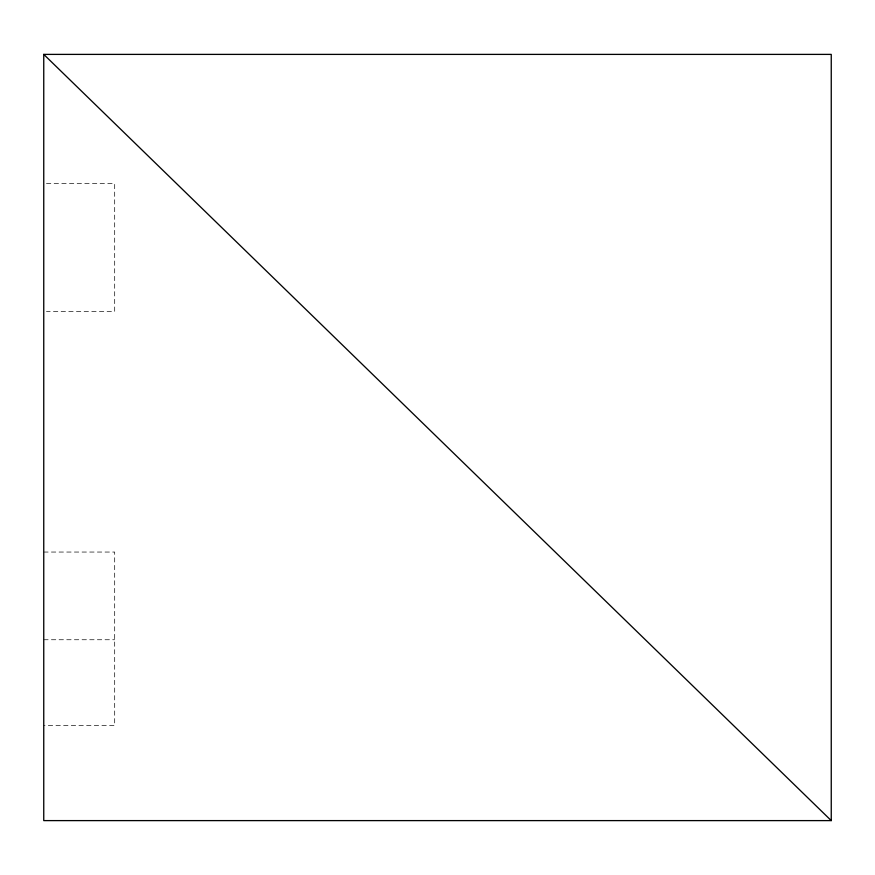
<?xml version="1.0" encoding="UTF-8"?>
<svg xmlns="http://www.w3.org/2000/svg" width="875" height="875" viewBox="0 0 875 875"><rect width="100%" height="100%" fill="white"/><g stroke="black" fill="none" stroke-linecap="round" stroke-linejoin="round"><path stroke-width="0.66" stroke-dasharray="4.38 3.28" d="M46.473 183.652L114.691 183.652L114.691 311.358L46.473 311.358M43.75 552.048L114.691 552.048L114.691 725.495L43.75 725.495M43.75 639.745L114.691 639.745"/><path stroke-width="1.31" d="M43.75 54.392L831.25 54.392L831.25 820.608L43.75 820.608L43.75 54.392L831.25 820.608"/></g></svg>
